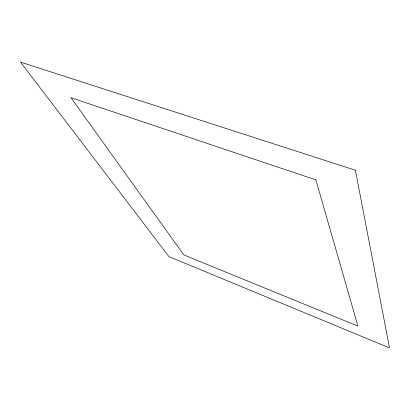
<?xml version="1.0" encoding="UTF-8"?>
<svg xmlns="http://www.w3.org/2000/svg" width="410" height="410" viewBox="0 0 410 410"><rect width="100%" height="100%" fill="white"/><g stroke="black" fill="none" stroke-linecap="round" stroke-linejoin="round"><path stroke-width="0.61" d="M355.409 170.237L20.5 62.1L168.976 256.634L389.5 347.9L355.409 170.237M315.879 179.887L70.935 97.677L183.839 254.928L357.95 326.145L315.879 179.887"/></g></svg>
